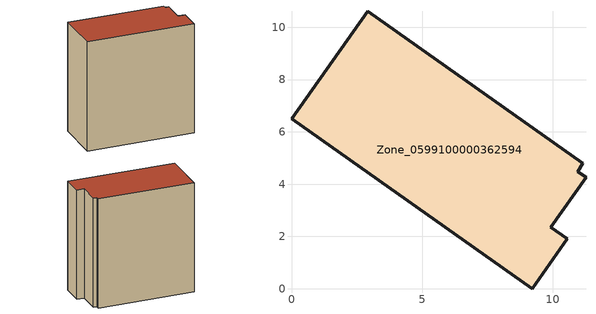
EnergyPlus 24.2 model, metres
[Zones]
Zone_0599100000362594
 floor ground (C_G): 0,6.5 2.91,10.61 11.14,4.79 10.95,4.48 11.26,4.27 9.92,2.35 10.55,1.91 9.2,0 z3.63
 wall outside (C_F): 2.91,10.61 0,6.5 9.2,0 10.55,1.91 9.92,2.35 11.26,4.27 10.95,4.48 11.14,4.79 2.91,10.61 z3.63:15.35
 roof outside (C_R): 11.26,4.27 10.95,4.48 11.14,4.79 2.91,10.61 0,6.5 9.2,0 10.55,1.91 9.92,2.35 z15.35
[BUILDING]
Pand.0599100000362594: North Axis=0; Terrain=City; Loads Convergence Tolerance Value=0.04; Temperature Convergence Tolerance Value=0.4; Solar Distribution=FullExterior; Maximum Number of Warmup Days=25; Minimum Number of Warmup Days=1
[Site:Location]
Rotterdam.The.Hague.AP_ZH_NLD Design_Conditions: Latitude=51.96; Longitude=4.45; Time Zone=1; Elevation=-4.5
[SITE:GROUNDTEMPERATURE:BUILDINGSURFACE]
18, 18, 18, 18, 18, 18, 18, 18, 18, 18, 18, 18
[MATERIAL] Thermal Absorptance=0.9; Solar Absorptance=0.7; Visible Absorptance=0.7
Name | Roughness | Thickness | Conductivity | Density | Specific Heat
G.TC.1992-2005 | MediumSmooth | 0.15 | 0.06 | 540 | 1210
F.TC.1992-2005 | Rough | 0.3 | 0.12 | 1920 | 840
R.TC.1992-2005 | MediumRough | 0.2 | 0.08 | 1500 | 1000
[CONSTRUCTION]
C_G: G.TC.1992-2005
C_F: F.TC.1992-2005
C_R: R.TC.1992-2005
[ZONE]
Zone_0599100000362594: Type=1; Multiplier=1; Ceiling Height=Autocalculate; Volume=Autocalculate; Floor Area=autocalculate; Part of Total Floor Area=Yes
[ZONEINFILTRATION:DESIGNFLOWRATE]
Infil_Zone_0599100000362594: Zone or ZoneList or Space or SpaceList=Zone_0599100000362594; Schedule=AlwaysOn; Design Flow Rate Calculation Method=Flow/Area; Flow Rate per Floor Area=0.0015; Constant Term Coefficient=1; Temperature Term Coefficient=0; Velocity Term Coefficient=0; Velocity Squared Term Coefficient=0
[HVACTEMPLATE:ZONE:IDEALLOADSAIRSYSTEM]
Zone_0599100000362594: Maximum Heating Supply Air Temperature=50; Minimum Cooling Supply Air Temperature=13; Maximum Heating Supply Air Humidity Ratio=0.0156; Minimum Cooling Supply Air Humidity Ratio=0.0077; Heating Limit=NoLimit; Cooling Limit=NoLimit; Dehumidification Control Type=ConstantSensibleHeatRatio; Cooling Sensible Heat Ratio=0.7; Dehumidification Setpoint=60; Humidification Control Type=None; Humidification Setpoint=30; Outdoor Air Method=None; Outdoor Air Flow Rate per Person=0.00944; Outdoor Air Flow Rate per Zone Floor Area=0; Outdoor Air Flow Rate per Zone=0; Demand Controlled Ventilation Type=None; Outdoor Air Economizer Type=NoEconomizer; Heat Recovery Type=None; Sensible Heat Recovery Effectiveness=0.7; Latent Heat Recovery Effectiveness=0.65
[ZONECONTROL:THERMOSTAT]
ThermostatControl_Zone_0599100000362594: Zone or ZoneList=Zone_0599100000362594; Control Type Schedule=DualSetpointControlType; Control 1=Thermostat_Zone_0599100000362594; Temperature Difference Between Cutout And Setpoint=0
[THERMOSTATSETPOINT:DUALSETPOINT]
Thermostat_Zone_0599100000362594: Heating Setpoint Temperature Schedule=HeatingSetpoint_Zone_0599100000362594; Cooling Setpoint Temperature Schedule=CoolingSetpoint_Zone_0599100000362594
[SCHEDULE:COMPACT]
HeatingSetpoint_Zone_0599100000362594: Through: 12/31, For: AllDays, Until: 24:00, 21
CoolingSetpoint_Zone_0599100000362594: Through: 12/31, For: AllDays, Until: 24:00, 24
DualSetpointControlType: Through: 12/31, For: AllDays, Until: 24:00, 4
AlwaysOn: Through: 12/31, For: AllDays, Until: 24:00, 1
